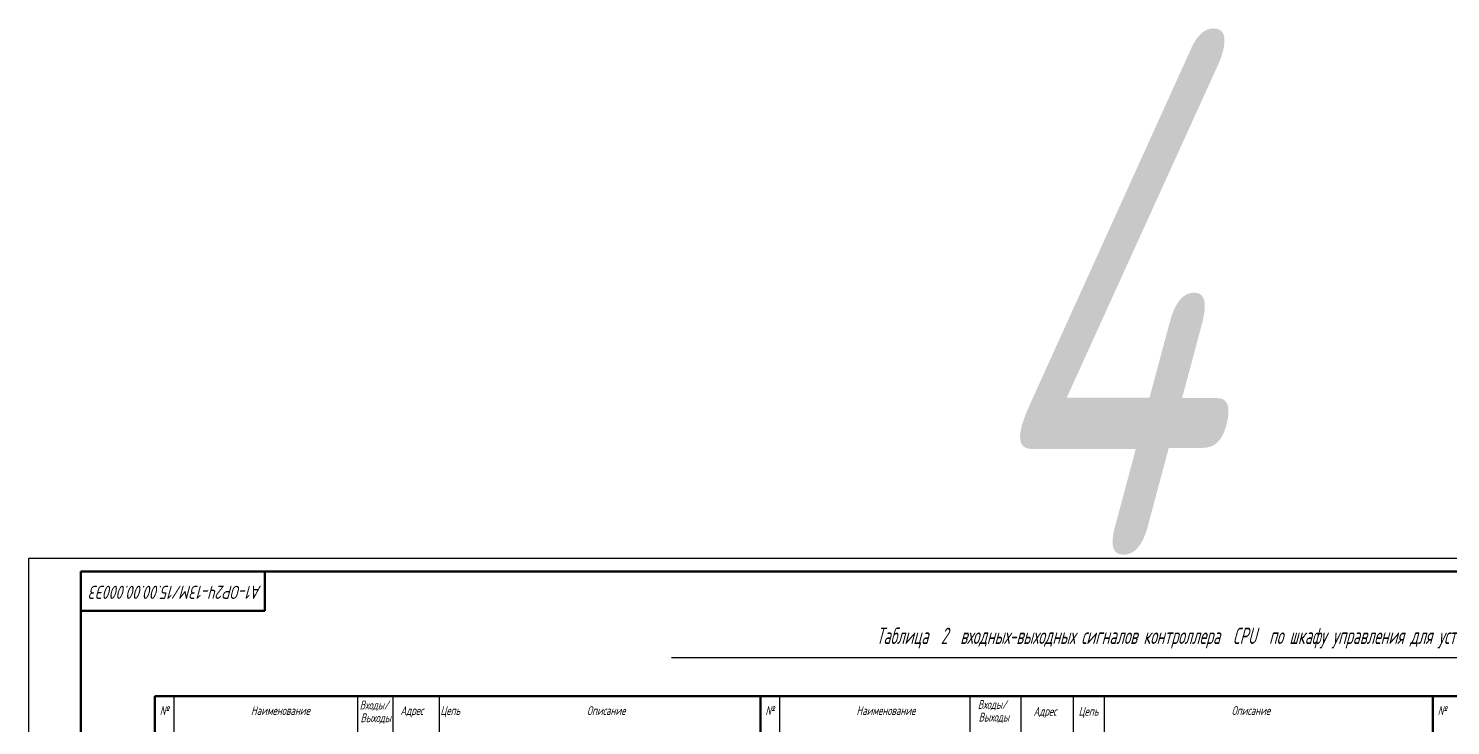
# Model space of a CAD drawing. Header units: millimetres. Extents: x 14016 to 19364, y 4274 to 5404.
# Drawn here: x 18523 to 19064, y 4804 to 5069 of the extents above; entities that cross this region are included whole.
import ezdxf
from ezdxf.enums import TextEntityAlignment as Align

# ---------------------------------------------------------------- set-up
doc = ezdxf.new("R2010")
doc.units = ezdxf.units.MM
doc.header["$LTSCALE"] = 15
for name, color, linetype, lineweight in [('0.35 TEXT', 7, 'Continuous', 35), ('LWT 0.5', 7, 'Continuous', 50), ('LWT 0.6', 7, 'Continuous', 50)]:
    doc.layers.add(name, color=color, linetype=linetype, lineweight=lineweight)
doc.styles.add('33', font='gost.shx', dxfattribs={"width": 0.7, "oblique": 15, "height": 3.5})
doc.styles.add('34', font='gost.shx', dxfattribs={"width": 0.8, "oblique": 15, "height": 3.5})
doc.styles.add('35', font='gost.shx', dxfattribs={"width": 0.7, "oblique": 15, "height": 5})

msp = doc.modelspace()

# ---------------------------------------------------------------- linework, layer by layer
for p, q in [((19363.83, 4867.56, -0.02), (18522.83, 4867.56, -0.02)), ((18522.83, 4867.56, -0.02), (18522.83, 4273.56, -0.02)), ((18767.72, 4829.84, -0.02), (19201.31, 4829.84, -0.02)), ((18578.23, 4815.18, -0.02), (18578.23, 4337.05, -0.02)), ((18648.16, 4815.18, -0.02), (18648.16, 4337.05, -0.02)), ((18661.56, 4815.18, -0.02), (18661.56, 4337.05, -0.02)), ((18679.29, 4815.18, -0.02), (18679.29, 4337.05, -0.02)), ((18808.83, 4815.18, -0.02), (18808.83, 4573.3, -0.02)), ((18881.31, 4815.18, -0.02), (18881.31, 4573.3, -0.02)), ((18900.74, 4815.18, -0.02), (18900.74, 4573.3, -0.02)), ((18920.68, 4815.18, -0.02), (18920.68, 4573.3, -0.02)), ((18932.53, 4815.18, -0.02), (18932.53, 4573.3, -0.02))]:
    msp.add_line(p, q)
at = {"layer": 'LWT 0.5'}
for p, q in [((18570.97, 4815.18, -0.02), (18651.84, 4815.18, -0.02)), ((18570.97, 4815.18, -0.02), (18570.97, 4337.05, -0.02)), ((18651.84, 4815.18, -0.02), (18801.57, 4815.18, -0.02)), ((18801.57, 4815.18, -0.02), (18801.57, 4337.05, -0.02)), ((18801.57, 4815.18, -0.02), (19057.66, 4815.18, -0.02)), ((19057.66, 4815.18, -0.02), (19057.66, 4573.3, -0.02)), ((19057.66, 4815.18, -0.02), (19338.38, 4815.18, -0.02)), ((19057.66, 4815.18, -0.02), (19057.66, 4573.3, -0.02))]:
    msp.add_line(p, q, dxfattribs=at)
at = {"layer": 'LWT 0.6'}
for p, q in [((18542.83, 4278.56, -0.02), (18542.83, 4862.56, -0.02)), ((18542.83, 4862.56, -0.02), (19358.83, 4862.56, -0.02)), ((18612.83, 4847.56, -0.02), (18612.83, 4862.56, -0.02)), ((18542.83, 4847.56, -0.02), (18612.83, 4847.56, -0.02))]:
    msp.add_line(p, q, dxfattribs=at)

# ---------------------------------------------------------------- texts
at = {"layer": '0.35 TEXT', "oblique": 15}
for s, height, style, width, p in [('4', 200, '34', 0.75, (18879.23, 4868.58)), ('Таблица  2  входных-выходных сигналов контроллера  CPU  по шкафу управления для установки сушильной ', 6.25, '34', 0.75, (18845.74, 4834.99, -0.04)), ('№', 3.38, '33', 0.9, (18572.86, 4807.98, -0.02)), ('Наименование', 3.375, '33', 0.9, (18607.57, 4807.98, -0.02)), ('Входы/', 3.375, '33', 0.9, (18648.97, 4810.08, -0.02)), ('Адрес', 3.375, '33', 0.9, (18664.47, 4807.98, -0.02)), ('Цепь', 3.375, '33', 0.9, (18679.72, 4807.98, -0.02)), ('Описание', 3.375, '33', 0.9, (18735.54, 4807.98, -0.02)), ('№', 3.38, '33', 0.9, (18803.47, 4807.98, -0.02)), ('Наименование', 3.375, '33', 0.9, (18838.17, 4807.98, -0.02)), ('Входы/', 3.375, '33', 0.9, (18884.38, 4810.31, -0.02)), ('Адрес', 3.375, '33', 0.9, (18905.61, 4807.71, -0.02)), ('Цепь', 3.375, '33', 0.9, (18922.77, 4807.71, -0.02)), ('Описание', 3.375, '33', 0.9, (18981.08, 4807.98, -0.02)), ('№', 3.38, '33', 0.9, (19059.55, 4807.98, -0.02)), ('Выходы', 3.375, '33', 0.9, (18649.29, 4805.24, -0.02)), ('Выходы', 3.375, '33', 0.9, (18884.69, 4805.48, -0.02))]:
    msp.add_text(s, height=height, dxfattribs=dict(at, style=style, width=width)).set_placement(p)
at = {"layer": '0.35 TEXT', "style": '35', "oblique": 15, "width": 0.885568}
msp.add_text('A1-ОР2Ч-13М/15.00.00.000Э3', height=5, rotation=180, dxfattribs=at).set_placement((18611.6, 4857.17, -0.02), (18546.6, 4857.17, -0.02), align=Align.FIT)

doc.saveas('drawing.dxf')
